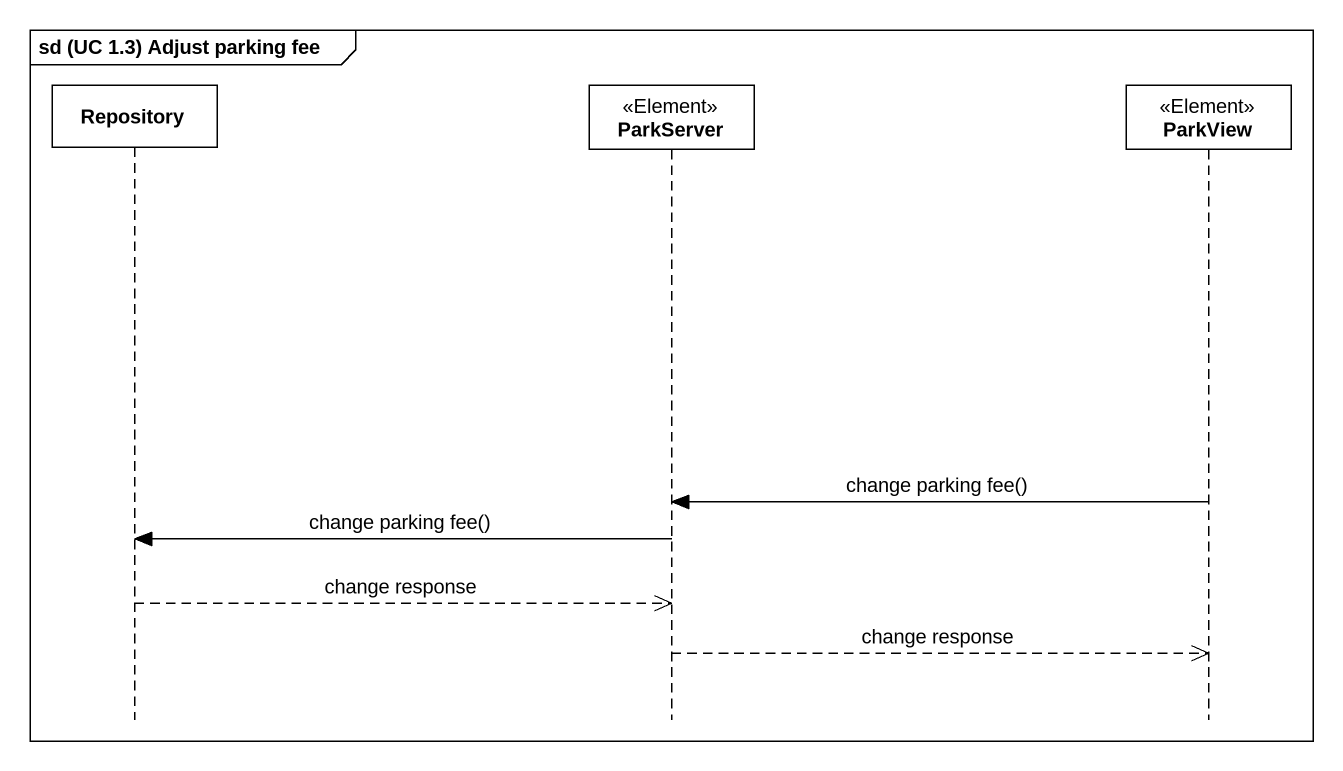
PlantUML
@startuml
mainframe sd (UC 1.3) Adjust parking fee
hide footbox
participant Repository
participant ParkServer <<Element>>
participant ParkView <<Element>>

ParkView -> ParkServer : change parking fee()
ParkServer -> Repository : change parking fee()
Repository -->> ParkServer : change response
ParkServer -->> ParkView : change response
@enduml
